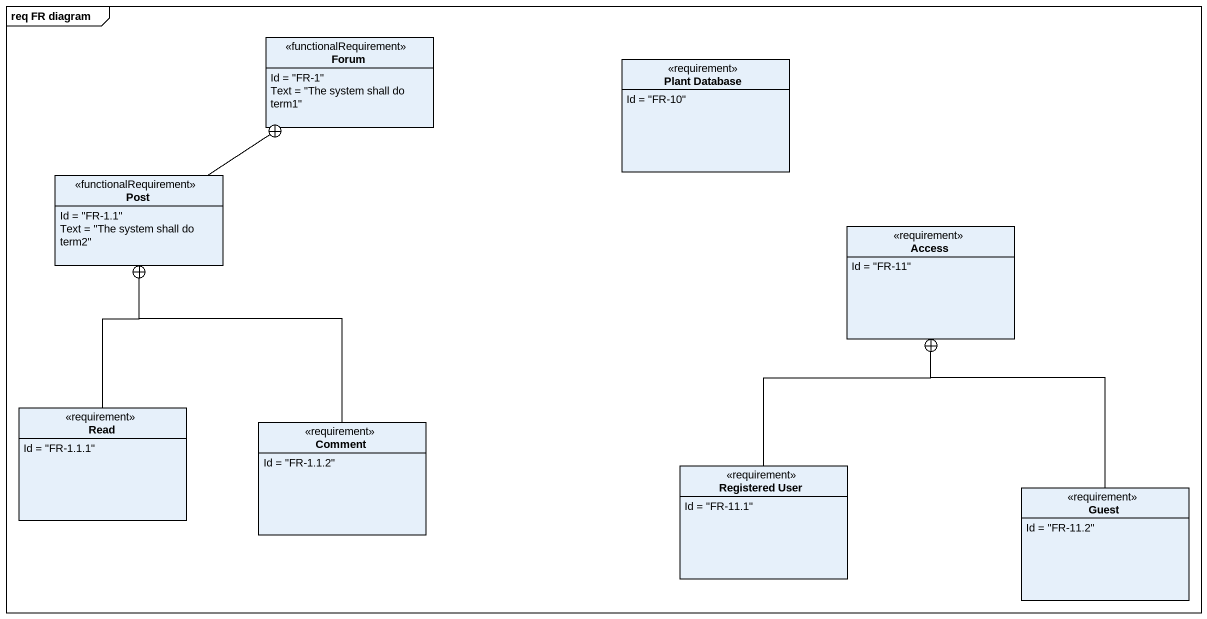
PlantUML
@startuml
mainframe req FR diagram
hide circle
hide empty members
class Forum <<functionalRequirement>> {
  Id = "FR-1"
  Text = "The system shall do term1"
}
class "Plant Database" as Plant_Database <<requirement>> {
  Id = "FR-10"
}
class Post <<functionalRequirement>> {
  Id = "FR-1.1"
  Text = "The system shall do term2"
}
class Access <<requirement>> {
  Id = "FR-11"
}
class Read <<requirement>> {
  Id = "FR-1.1.1"
}
class Comment <<requirement>> {
  Id = "FR-1.1.2"
}
class "Registered User" as Registered_User <<requirement>> {
  Id = "FR-11.1"
}
class Guest <<requirement>> {
  Id = "FR-11.2"
}
Post -up-+ Forum
Read -up-+ Post
Comment -up-+ Post
Registered_User -up-+ Access
Guest -up-+ Access
@enduml
